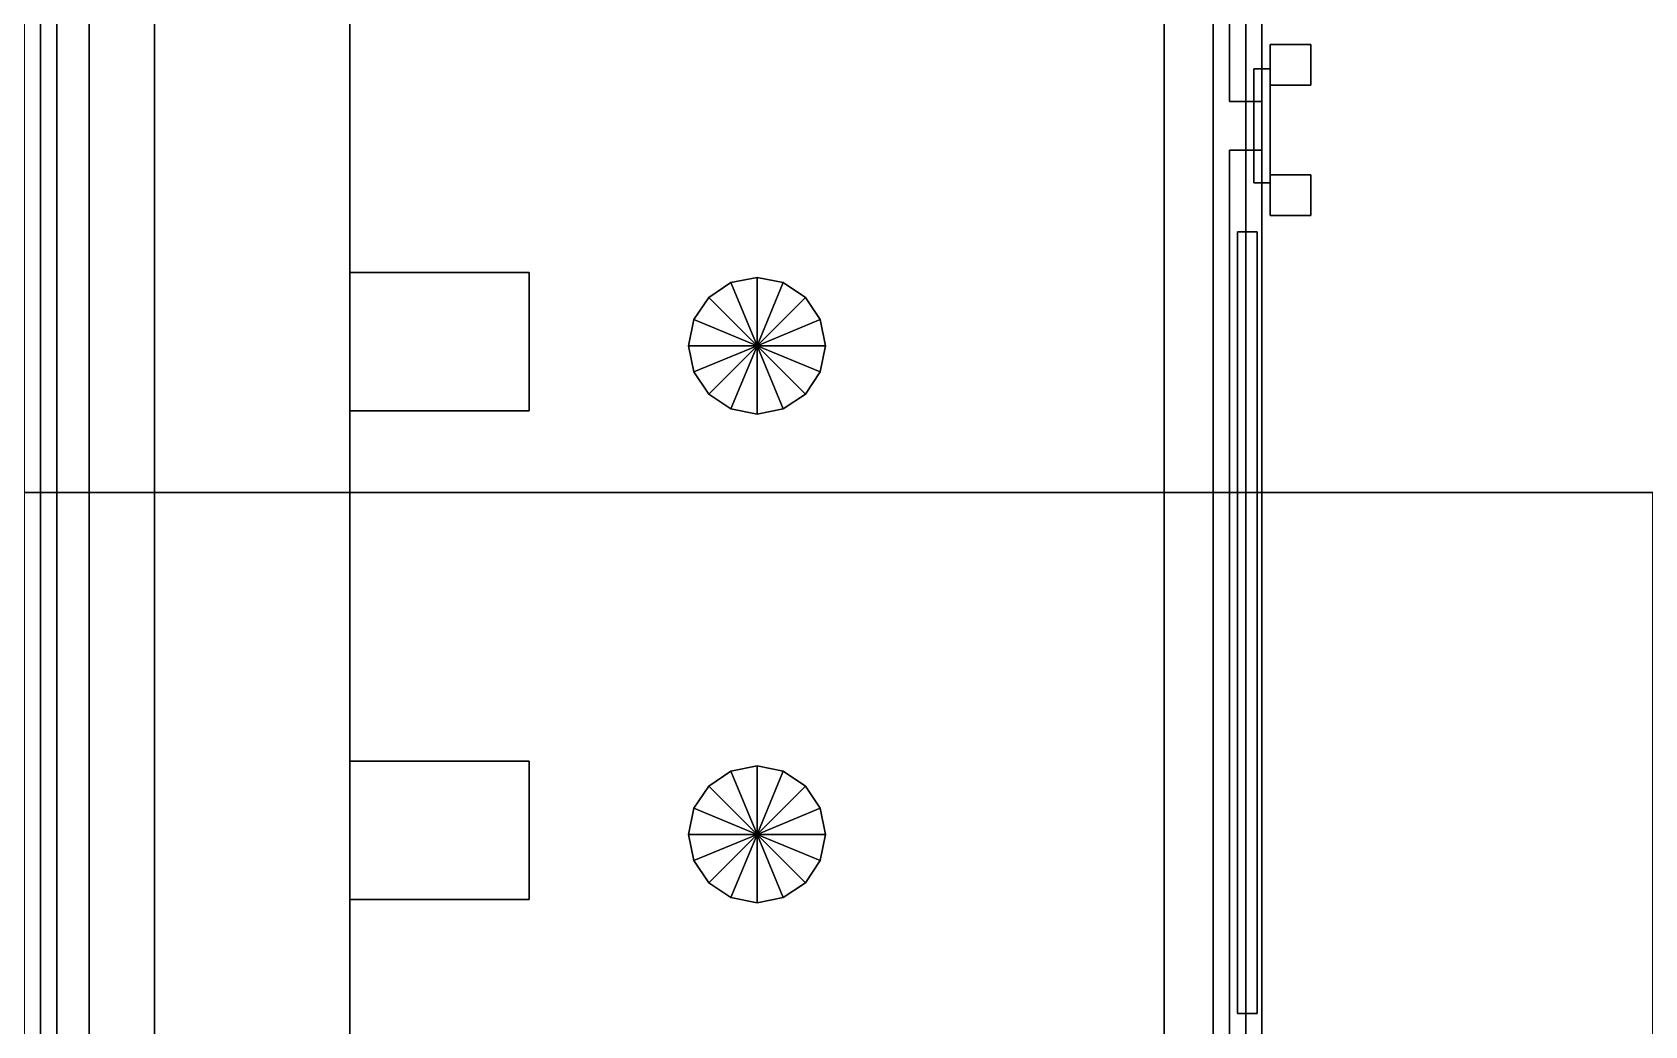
# Model space of a CAD drawing. Header units: millimetres. Extents: x -8000 to 18500, y -500 to 32500.
# Drawn here: x 205 to 1195, y 7172 to 7782 of the extents above; entities that cross this region are included whole.
import ezdxf

# ---------------------------------------------------------------- set-up
doc = ezdxf.new("R2010")
doc.units = ezdxf.units.MM
for name, color, linetype in [('3D-BARISTA-BAR', 7, 'Continuous'), ('3D-COLUMNS', 7, 'Continuous'), ('3D-FINISH', 7, 'Continuous'), ('3D-ROOF', 7, 'Continuous'), ('3D-SLABS', 7, 'Continuous')]:
    doc.layers.add(name, color=color, linetype=linetype)

msp = doc.modelspace()

# ---------------------------------------------------------------- linework, layer by layer
at = {"layer": '3D-BARISTA-BAR', "color": 7}
for points in [[(200, 7100, 600), (200, 8350, 600), (950, 8350, 600), (950, 7100, 600)], [(200, 7100, 2580), (950, 7100, 2580), (950, 8350, 2580), (200, 8350, 2580)], [(950, 7100, 600), (950, 8350, 600), (950, 8350, 2580), (950, 7100, 2580)], [(210, 7120, 2420), (210, 8330, 2420), (960, 8330, 2420), (960, 7120, 2420)], [(210, 7120, 2420), (210, 7120, 2560), (210, 8330, 2560), (210, 8330, 2420)], [(210, 7120, 2560), (960, 7120, 2560), (960, 8330, 2560), (210, 8330, 2560)], [(220, 7120, 600), (220, 8330, 600), (930, 8330, 600), (930, 7120, 600)], [(220, 7120, 600), (220, 7120, 690), (220, 8330, 690), (220, 8330, 600)], [(220, 7120, 690), (930, 7120, 690), (930, 8330, 690), (220, 8330, 690)], [(930, 7120, 600), (930, 8330, 600), (930, 8330, 690), (930, 7120, 690)], [(960, 7120, 2420), (960, 8330, 2420), (960, 8330, 2560), (960, 7120, 2560)], [(940, 7740, 700), (940, 8320, 700), (960, 8320, 700), (960, 7740, 700)], [(940, 7740, 700), (940, 7740, 2400), (940, 8320, 2400), (940, 8320, 700)], [(940, 7740, 2400), (960, 7740, 2400), (960, 8320, 2400), (940, 8320, 2400)], [(960, 7740, 700), (960, 8320, 700), (960, 8320, 2400), (960, 7740, 2400)], [(280, 7150, 1000), (280, 8300, 1000), (900, 8300, 1000), (900, 7150, 1000)], [(280, 7150, 1000), (280, 7150, 1020), (280, 8300, 1020), (280, 8300, 1000)], [(280, 7150, 1020), (900, 7150, 1020), (900, 8300, 1020), (280, 8300, 1020)], [(280, 7150, 1350), (280, 8300, 1350), (900, 8300, 1350), (900, 7150, 1350)], [(280, 7150, 1350), (280, 7150, 1370), (280, 8300, 1370), (280, 8300, 1350)], [(280, 7150, 1370), (900, 7150, 1370), (900, 8300, 1370), (280, 8300, 1370)], [(280, 7150, 1700), (280, 8300, 1700), (900, 8300, 1700), (900, 7150, 1700)], [(280, 7150, 1700), (280, 7150, 1720), (280, 8300, 1720), (280, 8300, 1700)], [(280, 7150, 1720), (900, 7150, 1720), (900, 8300, 1720), (280, 8300, 1720)], [(280, 7150, 2050), (280, 8300, 2050), (900, 8300, 2050), (900, 7150, 2050)], [(280, 7150, 2050), (280, 7150, 2070), (280, 8300, 2070), (280, 8300, 2050)], [(280, 7150, 2070), (900, 7150, 2070), (900, 8300, 2070), (280, 8300, 2070)], [(900, 7150, 1000), (900, 8300, 1000), (900, 8300, 1020), (900, 7150, 1020)], [(900, 7150, 1350), (900, 8300, 1350), (900, 8300, 1370), (900, 7150, 1370)], [(900, 7150, 1700), (900, 8300, 1700), (900, 8300, 1720), (900, 7150, 1720)], [(900, 7150, 2050), (900, 8300, 2050), (900, 8300, 2070), (900, 7150, 2070)], [(965, 7750, 1250), (965, 7775, 1250), (990, 7775, 1250), (990, 7750, 1250)], [(965, 7775, 1250), (965, 7775, 2000), (990, 7775, 2000), (990, 7775, 1250)], [(965, 7750, 1250), (965, 7750, 2000), (965, 7775, 2000), (965, 7775, 1250)], [(965, 7750, 2000), (990, 7750, 2000), (990, 7775, 2000), (965, 7775, 2000)], [(990, 7750, 1250), (990, 7775, 1250), (990, 7775, 2000), (990, 7750, 2000)], [(955, 7690, 2470), (955, 7760, 2470), (965, 7760, 2470), (965, 7690, 2470)], [(955, 7760, 2470), (955, 7760, 2500), (965, 7760, 2500), (965, 7760, 2470)], [(955, 7690, 2470), (955, 7690, 2500), (955, 7760, 2500), (955, 7760, 2470)], [(955, 7690, 2500), (965, 7690, 2500), (965, 7760, 2500), (955, 7760, 2500)], [(965, 7690, 2470), (965, 7760, 2470), (965, 7760, 2500), (965, 7690, 2500)], [(965, 7750, 1250), (990, 7750, 1250), (990, 7750, 2000), (965, 7750, 2000)], [(940, 7740, 700), (960, 7740, 700), (960, 7740, 2400), (940, 7740, 2400)], [(940, 7130, 700), (940, 7710, 700), (960, 7710, 700), (960, 7130, 700)], [(940, 7710, 700), (940, 7710, 2400), (960, 7710, 2400), (960, 7710, 700)], [(940, 7130, 700), (940, 7130, 2400), (940, 7710, 2400), (940, 7710, 700)], [(940, 7130, 2400), (960, 7130, 2400), (960, 7710, 2400), (940, 7710, 2400)], [(960, 7130, 700), (960, 7710, 700), (960, 7710, 2400), (960, 7130, 2400)], [(965, 7670, 1250), (965, 7695, 1250), (990, 7695, 1250), (990, 7670, 1250)], [(965, 7695, 1250), (965, 7695, 2000), (990, 7695, 2000), (990, 7695, 1250)], [(965, 7670, 1250), (965, 7670, 2000), (965, 7695, 2000), (965, 7695, 1250)], [(965, 7670, 2000), (990, 7670, 2000), (990, 7695, 2000), (965, 7695, 2000)], [(990, 7670, 1250), (990, 7695, 1250), (990, 7695, 2000), (990, 7670, 2000)], [(955, 7690, 2470), (965, 7690, 2470), (965, 7690, 2500), (955, 7690, 2500)], [(965, 7670, 1250), (990, 7670, 1250), (990, 7670, 2000), (965, 7670, 2000)], [(945, 7180, 760), (945, 7660, 760), (957, 7660, 760), (957, 7180, 760)], [(945, 7660, 760), (945, 7660, 2340), (957, 7660, 2340), (957, 7660, 760)], [(945, 7180, 760), (945, 7180, 2340), (945, 7660, 2340), (945, 7660, 760)], [(945, 7180, 2340), (957, 7180, 2340), (957, 7660, 2340), (945, 7660, 2340)], [(957, 7180, 760), (957, 7660, 760), (957, 7660, 2340), (957, 7180, 2340)], [(400, 7550, 1020), (400, 7635, 1020), (510, 7635, 1020), (510, 7550, 1020)], [(400, 7635, 1020), (400, 7635, 1240), (510, 7635, 1240), (510, 7635, 1020)], [(400, 7550, 1020), (400, 7550, 1240), (400, 7635, 1240), (400, 7635, 1020)], [(400, 7550, 1240), (510, 7550, 1240), (510, 7635, 1240), (400, 7635, 1240)], [(400, 7550, 1370), (400, 7635, 1370), (510, 7635, 1370), (510, 7550, 1370)], [(400, 7635, 1370), (400, 7635, 1590), (510, 7635, 1590), (510, 7635, 1370)], [(400, 7550, 1370), (400, 7550, 1590), (400, 7635, 1590), (400, 7635, 1370)], [(400, 7550, 1590), (510, 7550, 1590), (510, 7635, 1590), (400, 7635, 1590)], [(400, 7550, 1720), (400, 7635, 1720), (510, 7635, 1720), (510, 7550, 1720)], [(400, 7635, 1720), (400, 7635, 1940), (510, 7635, 1940), (510, 7635, 1720)], [(400, 7550, 1720), (400, 7550, 1940), (400, 7635, 1940), (400, 7635, 1720)], [(400, 7550, 1940), (510, 7550, 1940), (510, 7635, 1940), (400, 7635, 1940)], [(400, 7550, 2070), (400, 7635, 2070), (510, 7635, 2070), (510, 7550, 2070)], [(400, 7635, 2070), (400, 7635, 2290), (510, 7635, 2290), (510, 7635, 2070)], [(400, 7550, 2070), (400, 7550, 2290), (400, 7635, 2290), (400, 7635, 2070)], [(400, 7550, 2290), (510, 7550, 2290), (510, 7635, 2290), (400, 7635, 2290)], [(510, 7550, 1020), (510, 7635, 1020), (510, 7635, 1240), (510, 7550, 1240)], [(510, 7550, 1370), (510, 7635, 1370), (510, 7635, 1590), (510, 7550, 1590)], [(510, 7550, 1720), (510, 7635, 1720), (510, 7635, 1940), (510, 7550, 1940)], [(510, 7550, 2070), (510, 7635, 2070), (510, 7635, 2290), (510, 7550, 2290)], [(633.93, 7628.8, 1020), (620.3, 7619.7, 1020), (620.3, 7619.7, 1230), (633.93, 7628.8, 1230)], [(650, 7590, 1230), (633.93, 7628.8, 1230), (620.3, 7619.7, 1230), (650, 7590, 1230)], [(650, 7590, 1020), (620.3, 7619.7, 1020), (633.93, 7628.8, 1020), (650, 7590, 1020)], [(633.93, 7628.8, 1370), (620.3, 7619.7, 1370), (620.3, 7619.7, 1580), (633.93, 7628.8, 1580)], [(650, 7590, 1580), (633.93, 7628.8, 1580), (620.3, 7619.7, 1580), (650, 7590, 1580)], [(650, 7590, 1370), (620.3, 7619.7, 1370), (633.93, 7628.8, 1370), (650, 7590, 1370)], [(633.93, 7628.8, 1720), (620.3, 7619.7, 1720), (620.3, 7619.7, 1930), (633.93, 7628.8, 1930)], [(650, 7590, 1930), (633.93, 7628.8, 1930), (620.3, 7619.7, 1930), (650, 7590, 1930)], [(650, 7590, 1720), (620.3, 7619.7, 1720), (633.93, 7628.8, 1720), (650, 7590, 1720)], [(633.93, 7628.8, 2070), (620.3, 7619.7, 2070), (620.3, 7619.7, 2280), (633.93, 7628.8, 2280)], [(650, 7590, 2280), (633.93, 7628.8, 2280), (620.3, 7619.7, 2280), (650, 7590, 2280)], [(650, 7590, 2070), (620.3, 7619.7, 2070), (633.93, 7628.8, 2070), (650, 7590, 2070)], [(650, 7632, 1020), (633.93, 7628.8, 1020), (633.93, 7628.8, 1230), (650, 7632, 1230)], [(650, 7590, 1230), (650, 7632, 1230), (633.93, 7628.8, 1230), (650, 7590, 1230)], [(650, 7590, 1020), (633.93, 7628.8, 1020), (650, 7632, 1020), (650, 7590, 1020)], [(650, 7632, 1370), (633.93, 7628.8, 1370), (633.93, 7628.8, 1580), (650, 7632, 1580)], [(650, 7590, 1580), (650, 7632, 1580), (633.93, 7628.8, 1580), (650, 7590, 1580)], [(650, 7590, 1370), (633.93, 7628.8, 1370), (650, 7632, 1370), (650, 7590, 1370)], [(650, 7632, 1720), (633.93, 7628.8, 1720), (633.93, 7628.8, 1930), (650, 7632, 1930)], [(650, 7590, 1930), (650, 7632, 1930), (633.93, 7628.8, 1930), (650, 7590, 1930)], [(650, 7590, 1720), (633.93, 7628.8, 1720), (650, 7632, 1720), (650, 7590, 1720)], [(650, 7632, 2070), (633.93, 7628.8, 2070), (633.93, 7628.8, 2280), (650, 7632, 2280)], [(650, 7590, 2280), (650, 7632, 2280), (633.93, 7628.8, 2280), (650, 7590, 2280)], [(650, 7590, 2070), (633.93, 7628.8, 2070), (650, 7632, 2070), (650, 7590, 2070)], [(666.07, 7628.8, 1020), (650, 7632, 1020), (650, 7632, 1230), (666.07, 7628.8, 1230)], [(650, 7590, 1230), (666.07, 7628.8, 1230), (650, 7632, 1230), (650, 7590, 1230)], [(650, 7590, 1020), (650, 7632, 1020), (666.07, 7628.8, 1020), (650, 7590, 1020)], [(666.07, 7628.8, 1370), (650, 7632, 1370), (650, 7632, 1580), (666.07, 7628.8, 1580)], [(650, 7590, 1580), (666.07, 7628.8, 1580), (650, 7632, 1580), (650, 7590, 1580)], [(650, 7590, 1370), (650, 7632, 1370), (666.07, 7628.8, 1370), (650, 7590, 1370)], [(666.07, 7628.8, 1720), (650, 7632, 1720), (650, 7632, 1930), (666.07, 7628.8, 1930)], [(650, 7590, 1930), (666.07, 7628.8, 1930), (650, 7632, 1930), (650, 7590, 1930)], [(650, 7590, 1720), (650, 7632, 1720), (666.07, 7628.8, 1720), (650, 7590, 1720)], [(666.07, 7628.8, 2070), (650, 7632, 2070), (650, 7632, 2280), (666.07, 7628.8, 2280)], [(650, 7590, 2280), (666.07, 7628.8, 2280), (650, 7632, 2280), (650, 7590, 2280)], [(650, 7590, 2070), (650, 7632, 2070), (666.07, 7628.8, 2070), (650, 7590, 2070)], [(650, 7590, 1230), (679.7, 7619.7, 1230), (666.07, 7628.8, 1230), (650, 7590, 1230)], [(650, 7590, 1020), (666.07, 7628.8, 1020), (679.7, 7619.7, 1020), (650, 7590, 1020)], [(650, 7590, 1580), (679.7, 7619.7, 1580), (666.07, 7628.8, 1580), (650, 7590, 1580)], [(650, 7590, 1370), (666.07, 7628.8, 1370), (679.7, 7619.7, 1370), (650, 7590, 1370)], [(650, 7590, 1930), (679.7, 7619.7, 1930), (666.07, 7628.8, 1930), (650, 7590, 1930)], [(650, 7590, 1720), (666.07, 7628.8, 1720), (679.7, 7619.7, 1720), (650, 7590, 1720)], [(650, 7590, 2280), (679.7, 7619.7, 2280), (666.07, 7628.8, 2280), (650, 7590, 2280)], [(650, 7590, 2070), (666.07, 7628.8, 2070), (679.7, 7619.7, 2070), (650, 7590, 2070)], [(679.7, 7619.7, 1020), (666.07, 7628.8, 1020), (666.07, 7628.8, 1230), (679.7, 7619.7, 1230)], [(679.7, 7619.7, 1370), (666.07, 7628.8, 1370), (666.07, 7628.8, 1580), (679.7, 7619.7, 1580)], [(679.7, 7619.7, 1720), (666.07, 7628.8, 1720), (666.07, 7628.8, 1930), (679.7, 7619.7, 1930)], [(679.7, 7619.7, 2070), (666.07, 7628.8, 2070), (666.07, 7628.8, 2280), (679.7, 7619.7, 2280)], [(620.3, 7619.7, 1020), (611.2, 7606.07, 1020), (611.2, 7606.07, 1230), (620.3, 7619.7, 1230)], [(650, 7590, 1230), (620.3, 7619.7, 1230), (611.2, 7606.07, 1230), (650, 7590, 1230)], [(650, 7590, 1020), (611.2, 7606.07, 1020), (620.3, 7619.7, 1020), (650, 7590, 1020)], [(620.3, 7619.7, 1370), (611.2, 7606.07, 1370), (611.2, 7606.07, 1580), (620.3, 7619.7, 1580)], [(650, 7590, 1580), (620.3, 7619.7, 1580), (611.2, 7606.07, 1580), (650, 7590, 1580)], [(650, 7590, 1370), (611.2, 7606.07, 1370), (620.3, 7619.7, 1370), (650, 7590, 1370)], [(620.3, 7619.7, 1720), (611.2, 7606.07, 1720), (611.2, 7606.07, 1930), (620.3, 7619.7, 1930)], [(650, 7590, 1930), (620.3, 7619.7, 1930), (611.2, 7606.07, 1930), (650, 7590, 1930)], [(650, 7590, 1720), (611.2, 7606.07, 1720), (620.3, 7619.7, 1720), (650, 7590, 1720)], [(620.3, 7619.7, 2070), (611.2, 7606.07, 2070), (611.2, 7606.07, 2280), (620.3, 7619.7, 2280)], [(650, 7590, 2280), (620.3, 7619.7, 2280), (611.2, 7606.07, 2280), (650, 7590, 2280)], [(650, 7590, 2070), (611.2, 7606.07, 2070), (620.3, 7619.7, 2070), (650, 7590, 2070)], [(650, 7590, 1230), (688.8, 7606.07, 1230), (679.7, 7619.7, 1230), (650, 7590, 1230)], [(650, 7590, 1020), (679.7, 7619.7, 1020), (688.8, 7606.07, 1020), (650, 7590, 1020)], [(650, 7590, 1580), (688.8, 7606.07, 1580), (679.7, 7619.7, 1580), (650, 7590, 1580)], [(650, 7590, 1370), (679.7, 7619.7, 1370), (688.8, 7606.07, 1370), (650, 7590, 1370)], [(650, 7590, 1930), (688.8, 7606.07, 1930), (679.7, 7619.7, 1930), (650, 7590, 1930)], [(650, 7590, 1720), (679.7, 7619.7, 1720), (688.8, 7606.07, 1720), (650, 7590, 1720)], [(650, 7590, 2280), (688.8, 7606.07, 2280), (679.7, 7619.7, 2280), (650, 7590, 2280)], [(650, 7590, 2070), (679.7, 7619.7, 2070), (688.8, 7606.07, 2070), (650, 7590, 2070)], [(688.8, 7606.07, 1020), (679.7, 7619.7, 1020), (679.7, 7619.7, 1230), (688.8, 7606.07, 1230)], [(688.8, 7606.07, 1370), (679.7, 7619.7, 1370), (679.7, 7619.7, 1580), (688.8, 7606.07, 1580)], [(688.8, 7606.07, 1720), (679.7, 7619.7, 1720), (679.7, 7619.7, 1930), (688.8, 7606.07, 1930)], [(688.8, 7606.07, 2070), (679.7, 7619.7, 2070), (679.7, 7619.7, 2280), (688.8, 7606.07, 2280)], [(611.2, 7606.07, 1020), (608, 7590, 1020), (608, 7590, 1230), (611.2, 7606.07, 1230)], [(650, 7590, 1230), (611.2, 7606.07, 1230), (608, 7590, 1230), (650, 7590, 1230)], [(650, 7590, 1020), (608, 7590, 1020), (611.2, 7606.07, 1020), (650, 7590, 1020)], [(611.2, 7606.07, 1370), (608, 7590, 1370), (608, 7590, 1580), (611.2, 7606.07, 1580)], [(650, 7590, 1580), (611.2, 7606.07, 1580), (608, 7590, 1580), (650, 7590, 1580)], [(650, 7590, 1370), (608, 7590, 1370), (611.2, 7606.07, 1370), (650, 7590, 1370)], [(611.2, 7606.07, 1720), (608, 7590, 1720), (608, 7590, 1930), (611.2, 7606.07, 1930)], [(650, 7590, 1930), (611.2, 7606.07, 1930), (608, 7590, 1930), (650, 7590, 1930)], [(650, 7590, 1720), (608, 7590, 1720), (611.2, 7606.07, 1720), (650, 7590, 1720)], [(611.2, 7606.07, 2070), (608, 7590, 2070), (608, 7590, 2280), (611.2, 7606.07, 2280)], [(650, 7590, 2280), (611.2, 7606.07, 2280), (608, 7590, 2280), (650, 7590, 2280)], [(650, 7590, 2070), (608, 7590, 2070), (611.2, 7606.07, 2070), (650, 7590, 2070)], [(650, 7590, 1230), (692, 7590, 1230), (688.8, 7606.07, 1230), (650, 7590, 1230)], [(650, 7590, 1020), (688.8, 7606.07, 1020), (692, 7590, 1020), (650, 7590, 1020)], [(650, 7590, 1580), (692, 7590, 1580), (688.8, 7606.07, 1580), (650, 7590, 1580)], [(650, 7590, 1370), (688.8, 7606.07, 1370), (692, 7590, 1370), (650, 7590, 1370)], [(650, 7590, 1930), (692, 7590, 1930), (688.8, 7606.07, 1930), (650, 7590, 1930)], [(650, 7590, 1720), (688.8, 7606.07, 1720), (692, 7590, 1720), (650, 7590, 1720)], [(650, 7590, 2280), (692, 7590, 2280), (688.8, 7606.07, 2280), (650, 7590, 2280)], [(650, 7590, 2070), (688.8, 7606.07, 2070), (692, 7590, 2070), (650, 7590, 2070)], [(692, 7590, 1020), (688.8, 7606.07, 1020), (688.8, 7606.07, 1230), (692, 7590, 1230)], [(692, 7590, 1370), (688.8, 7606.07, 1370), (688.8, 7606.07, 1580), (692, 7590, 1580)], [(692, 7590, 1720), (688.8, 7606.07, 1720), (688.8, 7606.07, 1930), (692, 7590, 1930)], [(692, 7590, 2070), (688.8, 7606.07, 2070), (688.8, 7606.07, 2280), (692, 7590, 2280)], [(608, 7590, 1020), (611.2, 7573.93, 1020), (611.2, 7573.93, 1230), (608, 7590, 1230)], [(650, 7590, 1230), (608, 7590, 1230), (611.2, 7573.93, 1230), (650, 7590, 1230)], [(650, 7590, 1020), (611.2, 7573.93, 1020), (608, 7590, 1020), (650, 7590, 1020)], [(608, 7590, 1370), (611.2, 7573.93, 1370), (611.2, 7573.93, 1580), (608, 7590, 1580)], [(650, 7590, 1580), (608, 7590, 1580), (611.2, 7573.93, 1580), (650, 7590, 1580)], [(650, 7590, 1370), (611.2, 7573.93, 1370), (608, 7590, 1370), (650, 7590, 1370)], [(608, 7590, 1720), (611.2, 7573.93, 1720), (611.2, 7573.93, 1930), (608, 7590, 1930)], [(650, 7590, 1930), (608, 7590, 1930), (611.2, 7573.93, 1930), (650, 7590, 1930)], [(650, 7590, 1720), (611.2, 7573.93, 1720), (608, 7590, 1720), (650, 7590, 1720)], [(608, 7590, 2070), (611.2, 7573.93, 2070), (611.2, 7573.93, 2280), (608, 7590, 2280)], [(650, 7590, 2280), (608, 7590, 2280), (611.2, 7573.93, 2280), (650, 7590, 2280)], [(650, 7590, 2070), (611.2, 7573.93, 2070), (608, 7590, 2070), (650, 7590, 2070)], [(650, 7590, 1230), (611.2, 7573.93, 1230), (620.3, 7560.3, 1230), (650, 7590, 1230)], [(650, 7590, 1020), (620.3, 7560.3, 1020), (611.2, 7573.93, 1020), (650, 7590, 1020)], [(650, 7590, 1580), (611.2, 7573.93, 1580), (620.3, 7560.3, 1580), (650, 7590, 1580)], [(650, 7590, 1370), (620.3, 7560.3, 1370), (611.2, 7573.93, 1370), (650, 7590, 1370)], [(650, 7590, 1930), (611.2, 7573.93, 1930), (620.3, 7560.3, 1930), (650, 7590, 1930)], [(650, 7590, 1720), (620.3, 7560.3, 1720), (611.2, 7573.93, 1720), (650, 7590, 1720)], [(650, 7590, 2280), (611.2, 7573.93, 2280), (620.3, 7560.3, 2280), (650, 7590, 2280)], [(650, 7590, 2070), (620.3, 7560.3, 2070), (611.2, 7573.93, 2070), (650, 7590, 2070)], [(650, 7590, 1230), (620.3, 7560.3, 1230), (633.93, 7551.2, 1230), (650, 7590, 1230)], [(650, 7590, 1020), (633.93, 7551.2, 1020), (620.3, 7560.3, 1020), (650, 7590, 1020)], [(650, 7590, 1580), (620.3, 7560.3, 1580), (633.93, 7551.2, 1580), (650, 7590, 1580)], [(650, 7590, 1370), (633.93, 7551.2, 1370), (620.3, 7560.3, 1370), (650, 7590, 1370)], [(650, 7590, 1930), (620.3, 7560.3, 1930), (633.93, 7551.2, 1930), (650, 7590, 1930)], [(650, 7590, 1720), (633.93, 7551.2, 1720), (620.3, 7560.3, 1720), (650, 7590, 1720)], [(650, 7590, 2280), (620.3, 7560.3, 2280), (633.93, 7551.2, 2280), (650, 7590, 2280)], [(650, 7590, 2070), (633.93, 7551.2, 2070), (620.3, 7560.3, 2070), (650, 7590, 2070)], [(650, 7590, 1230), (633.93, 7551.2, 1230), (650, 7548, 1230), (650, 7590, 1230)], [(650, 7590, 1020), (650, 7548, 1020), (633.93, 7551.2, 1020), (650, 7590, 1020)], [(650, 7590, 1580), (633.93, 7551.2, 1580), (650, 7548, 1580), (650, 7590, 1580)], [(650, 7590, 1370), (650, 7548, 1370), (633.93, 7551.2, 1370), (650, 7590, 1370)], [(650, 7590, 1930), (633.93, 7551.2, 1930), (650, 7548, 1930), (650, 7590, 1930)], [(650, 7590, 1720), (650, 7548, 1720), (633.93, 7551.2, 1720), (650, 7590, 1720)], [(650, 7590, 2280), (633.93, 7551.2, 2280), (650, 7548, 2280), (650, 7590, 2280)], [(650, 7590, 2070), (650, 7548, 2070), (633.93, 7551.2, 2070), (650, 7590, 2070)], [(650, 7590, 1230), (650, 7548, 1230), (666.07, 7551.2, 1230), (650, 7590, 1230)], [(650, 7590, 1020), (666.07, 7551.2, 1020), (650, 7548, 1020), (650, 7590, 1020)], [(650, 7590, 1230), (666.07, 7551.2, 1230), (679.7, 7560.3, 1230), (650, 7590, 1230)], [(650, 7590, 1020), (679.7, 7560.3, 1020), (666.07, 7551.2, 1020), (650, 7590, 1020)], [(650, 7590, 1230), (679.7, 7560.3, 1230), (688.8, 7573.93, 1230), (650, 7590, 1230)], [(650, 7590, 1020), (688.8, 7573.93, 1020), (679.7, 7560.3, 1020), (650, 7590, 1020)], [(650, 7590, 1230), (688.8, 7573.93, 1230), (692, 7590, 1230), (650, 7590, 1230)], [(650, 7590, 1020), (692, 7590, 1020), (688.8, 7573.93, 1020), (650, 7590, 1020)], [(650, 7590, 1580), (650, 7548, 1580), (666.07, 7551.2, 1580), (650, 7590, 1580)], [(650, 7590, 1370), (666.07, 7551.2, 1370), (650, 7548, 1370), (650, 7590, 1370)], [(650, 7590, 1580), (666.07, 7551.2, 1580), (679.7, 7560.3, 1580), (650, 7590, 1580)], [(650, 7590, 1370), (679.7, 7560.3, 1370), (666.07, 7551.2, 1370), (650, 7590, 1370)], [(650, 7590, 1580), (679.7, 7560.3, 1580), (688.8, 7573.93, 1580), (650, 7590, 1580)], [(650, 7590, 1370), (688.8, 7573.93, 1370), (679.7, 7560.3, 1370), (650, 7590, 1370)], [(650, 7590, 1580), (688.8, 7573.93, 1580), (692, 7590, 1580), (650, 7590, 1580)], [(650, 7590, 1370), (692, 7590, 1370), (688.8, 7573.93, 1370), (650, 7590, 1370)], [(650, 7590, 1930), (650, 7548, 1930), (666.07, 7551.2, 1930), (650, 7590, 1930)], [(650, 7590, 1720), (666.07, 7551.2, 1720), (650, 7548, 1720), (650, 7590, 1720)], [(650, 7590, 1930), (666.07, 7551.2, 1930), (679.7, 7560.3, 1930), (650, 7590, 1930)], [(650, 7590, 1720), (679.7, 7560.3, 1720), (666.07, 7551.2, 1720), (650, 7590, 1720)], [(650, 7590, 1930), (679.7, 7560.3, 1930), (688.8, 7573.93, 1930), (650, 7590, 1930)], [(650, 7590, 1720), (688.8, 7573.93, 1720), (679.7, 7560.3, 1720), (650, 7590, 1720)], [(650, 7590, 1930), (688.8, 7573.93, 1930), (692, 7590, 1930), (650, 7590, 1930)], [(650, 7590, 1720), (692, 7590, 1720), (688.8, 7573.93, 1720), (650, 7590, 1720)], [(650, 7590, 2280), (650, 7548, 2280), (666.07, 7551.2, 2280), (650, 7590, 2280)], [(650, 7590, 2070), (666.07, 7551.2, 2070), (650, 7548, 2070), (650, 7590, 2070)], [(650, 7590, 2280), (666.07, 7551.2, 2280), (679.7, 7560.3, 2280), (650, 7590, 2280)], [(650, 7590, 2070), (679.7, 7560.3, 2070), (666.07, 7551.2, 2070), (650, 7590, 2070)], [(650, 7590, 2280), (679.7, 7560.3, 2280), (688.8, 7573.93, 2280), (650, 7590, 2280)], [(650, 7590, 2070), (688.8, 7573.93, 2070), (679.7, 7560.3, 2070), (650, 7590, 2070)], [(650, 7590, 2280), (688.8, 7573.93, 2280), (692, 7590, 2280), (650, 7590, 2280)], [(650, 7590, 2070), (692, 7590, 2070), (688.8, 7573.93, 2070), (650, 7590, 2070)], [(688.8, 7573.93, 1020), (692, 7590, 1020), (692, 7590, 1230), (688.8, 7573.93, 1230)], [(688.8, 7573.93, 1370), (692, 7590, 1370), (692, 7590, 1580), (688.8, 7573.93, 1580)], [(688.8, 7573.93, 1720), (692, 7590, 1720), (692, 7590, 1930), (688.8, 7573.93, 1930)], [(688.8, 7573.93, 2070), (692, 7590, 2070), (692, 7590, 2280), (688.8, 7573.93, 2280)], [(611.2, 7573.93, 1020), (620.3, 7560.3, 1020), (620.3, 7560.3, 1230), (611.2, 7573.93, 1230)], [(611.2, 7573.93, 1370), (620.3, 7560.3, 1370), (620.3, 7560.3, 1580), (611.2, 7573.93, 1580)], [(611.2, 7573.93, 1720), (620.3, 7560.3, 1720), (620.3, 7560.3, 1930), (611.2, 7573.93, 1930)], [(611.2, 7573.93, 2070), (620.3, 7560.3, 2070), (620.3, 7560.3, 2280), (611.2, 7573.93, 2280)], [(679.7, 7560.3, 1020), (688.8, 7573.93, 1020), (688.8, 7573.93, 1230), (679.7, 7560.3, 1230)], [(679.7, 7560.3, 1370), (688.8, 7573.93, 1370), (688.8, 7573.93, 1580), (679.7, 7560.3, 1580)], [(679.7, 7560.3, 1720), (688.8, 7573.93, 1720), (688.8, 7573.93, 1930), (679.7, 7560.3, 1930)], [(679.7, 7560.3, 2070), (688.8, 7573.93, 2070), (688.8, 7573.93, 2280), (679.7, 7560.3, 2280)], [(620.3, 7560.3, 1020), (633.93, 7551.2, 1020), (633.93, 7551.2, 1230), (620.3, 7560.3, 1230)], [(620.3, 7560.3, 1370), (633.93, 7551.2, 1370), (633.93, 7551.2, 1580), (620.3, 7560.3, 1580)], [(620.3, 7560.3, 1720), (633.93, 7551.2, 1720), (633.93, 7551.2, 1930), (620.3, 7560.3, 1930)], [(620.3, 7560.3, 2070), (633.93, 7551.2, 2070), (633.93, 7551.2, 2280), (620.3, 7560.3, 2280)], [(666.07, 7551.2, 1020), (679.7, 7560.3, 1020), (679.7, 7560.3, 1230), (666.07, 7551.2, 1230)], [(666.07, 7551.2, 1370), (679.7, 7560.3, 1370), (679.7, 7560.3, 1580), (666.07, 7551.2, 1580)], [(666.07, 7551.2, 1720), (679.7, 7560.3, 1720), (679.7, 7560.3, 1930), (666.07, 7551.2, 1930)], [(666.07, 7551.2, 2070), (679.7, 7560.3, 2070), (679.7, 7560.3, 2280), (666.07, 7551.2, 2280)], [(400, 7550, 1020), (510, 7550, 1020), (510, 7550, 1240), (400, 7550, 1240)], [(400, 7550, 1370), (510, 7550, 1370), (510, 7550, 1590), (400, 7550, 1590)], [(400, 7550, 1720), (510, 7550, 1720), (510, 7550, 1940), (400, 7550, 1940)], [(400, 7550, 2070), (510, 7550, 2070), (510, 7550, 2290), (400, 7550, 2290)], [(633.93, 7551.2, 1020), (650, 7548, 1020), (650, 7548, 1230), (633.93, 7551.2, 1230)], [(633.93, 7551.2, 1370), (650, 7548, 1370), (650, 7548, 1580), (633.93, 7551.2, 1580)], [(633.93, 7551.2, 1720), (650, 7548, 1720), (650, 7548, 1930), (633.93, 7551.2, 1930)], [(633.93, 7551.2, 2070), (650, 7548, 2070), (650, 7548, 2280), (633.93, 7551.2, 2280)], [(650, 7548, 1020), (666.07, 7551.2, 1020), (666.07, 7551.2, 1230), (650, 7548, 1230)], [(650, 7548, 1370), (666.07, 7551.2, 1370), (666.07, 7551.2, 1580), (650, 7548, 1580)], [(650, 7548, 1720), (666.07, 7551.2, 1720), (666.07, 7551.2, 1930), (650, 7548, 1930)], [(650, 7548, 2070), (666.07, 7551.2, 2070), (666.07, 7551.2, 2280), (650, 7548, 2280)], [(400, 7250, 1020), (400, 7335, 1020), (510, 7335, 1020), (510, 7250, 1020)], [(400, 7335, 1020), (400, 7335, 1240), (510, 7335, 1240), (510, 7335, 1020)], [(400, 7250, 1020), (400, 7250, 1240), (400, 7335, 1240), (400, 7335, 1020)], [(400, 7250, 1240), (510, 7250, 1240), (510, 7335, 1240), (400, 7335, 1240)], [(400, 7250, 1370), (400, 7335, 1370), (510, 7335, 1370), (510, 7250, 1370)], [(400, 7335, 1370), (400, 7335, 1590), (510, 7335, 1590), (510, 7335, 1370)], [(400, 7250, 1370), (400, 7250, 1590), (400, 7335, 1590), (400, 7335, 1370)], [(400, 7250, 1590), (510, 7250, 1590), (510, 7335, 1590), (400, 7335, 1590)], [(400, 7250, 1720), (400, 7335, 1720), (510, 7335, 1720), (510, 7250, 1720)], [(400, 7335, 1720), (400, 7335, 1940), (510, 7335, 1940), (510, 7335, 1720)], [(400, 7250, 1720), (400, 7250, 1940), (400, 7335, 1940), (400, 7335, 1720)], [(400, 7250, 1940), (510, 7250, 1940), (510, 7335, 1940), (400, 7335, 1940)], [(400, 7250, 2070), (400, 7335, 2070), (510, 7335, 2070), (510, 7250, 2070)], [(400, 7335, 2070), (400, 7335, 2290), (510, 7335, 2290), (510, 7335, 2070)], [(400, 7250, 2070), (400, 7250, 2290), (400, 7335, 2290), (400, 7335, 2070)], [(400, 7250, 2290), (510, 7250, 2290), (510, 7335, 2290), (400, 7335, 2290)], [(510, 7250, 1020), (510, 7335, 1020), (510, 7335, 1240), (510, 7250, 1240)], [(510, 7250, 1370), (510, 7335, 1370), (510, 7335, 1590), (510, 7250, 1590)], [(510, 7250, 1720), (510, 7335, 1720), (510, 7335, 1940), (510, 7250, 1940)], [(510, 7250, 2070), (510, 7335, 2070), (510, 7335, 2290), (510, 7250, 2290)], [(633.93, 7328.8, 1020), (620.3, 7319.7, 1020), (620.3, 7319.7, 1230), (633.93, 7328.8, 1230)], [(650, 7290, 1230), (633.93, 7328.8, 1230), (620.3, 7319.7, 1230), (650, 7290, 1230)], [(650, 7290, 1020), (620.3, 7319.7, 1020), (633.93, 7328.8, 1020), (650, 7290, 1020)], [(633.93, 7328.8, 1370), (620.3, 7319.7, 1370), (620.3, 7319.7, 1580), (633.93, 7328.8, 1580)], [(650, 7290, 1580), (633.93, 7328.8, 1580), (620.3, 7319.7, 1580), (650, 7290, 1580)], [(650, 7290, 1370), (620.3, 7319.7, 1370), (633.93, 7328.8, 1370), (650, 7290, 1370)], [(633.93, 7328.8, 1720), (620.3, 7319.7, 1720), (620.3, 7319.7, 1930), (633.93, 7328.8, 1930)], [(650, 7290, 1930), (633.93, 7328.8, 1930), (620.3, 7319.7, 1930), (650, 7290, 1930)], [(650, 7290, 1720), (620.3, 7319.7, 1720), (633.93, 7328.8, 1720), (650, 7290, 1720)], [(633.93, 7328.8, 2070), (620.3, 7319.7, 2070), (620.3, 7319.7, 2280), (633.93, 7328.8, 2280)], [(650, 7290, 2280), (633.93, 7328.8, 2280), (620.3, 7319.7, 2280), (650, 7290, 2280)], [(650, 7290, 2070), (620.3, 7319.7, 2070), (633.93, 7328.8, 2070), (650, 7290, 2070)], [(650, 7332, 1020), (633.93, 7328.8, 1020), (633.93, 7328.8, 1230), (650, 7332, 1230)], [(650, 7290, 1230), (650, 7332, 1230), (633.93, 7328.8, 1230), (650, 7290, 1230)], [(650, 7290, 1020), (633.93, 7328.8, 1020), (650, 7332, 1020), (650, 7290, 1020)], [(650, 7332, 1370), (633.93, 7328.8, 1370), (633.93, 7328.8, 1580), (650, 7332, 1580)], [(650, 7290, 1580), (650, 7332, 1580), (633.93, 7328.8, 1580), (650, 7290, 1580)], [(650, 7290, 1370), (633.93, 7328.8, 1370), (650, 7332, 1370), (650, 7290, 1370)], [(650, 7332, 1720), (633.93, 7328.8, 1720), (633.93, 7328.8, 1930), (650, 7332, 1930)], [(650, 7290, 1930), (650, 7332, 1930), (633.93, 7328.8, 1930), (650, 7290, 1930)], [(650, 7290, 1720), (633.93, 7328.8, 1720), (650, 7332, 1720), (650, 7290, 1720)], [(650, 7332, 2070), (633.93, 7328.8, 2070), (633.93, 7328.8, 2280), (650, 7332, 2280)], [(650, 7290, 2280), (650, 7332, 2280), (633.93, 7328.8, 2280), (650, 7290, 2280)], [(650, 7290, 2070), (633.93, 7328.8, 2070), (650, 7332, 2070), (650, 7290, 2070)], [(666.07, 7328.8, 1020), (650, 7332, 1020), (650, 7332, 1230), (666.07, 7328.8, 1230)], [(650, 7290, 1230), (666.07, 7328.8, 1230), (650, 7332, 1230), (650, 7290, 1230)], [(650, 7290, 1020), (650, 7332, 1020), (666.07, 7328.8, 1020), (650, 7290, 1020)], [(666.07, 7328.8, 1370), (650, 7332, 1370), (650, 7332, 1580), (666.07, 7328.8, 1580)], [(650, 7290, 1580), (666.07, 7328.8, 1580), (650, 7332, 1580), (650, 7290, 1580)], [(650, 7290, 1370), (650, 7332, 1370), (666.07, 7328.8, 1370), (650, 7290, 1370)], [(666.07, 7328.8, 1720), (650, 7332, 1720), (650, 7332, 1930), (666.07, 7328.8, 1930)], [(650, 7290, 1930), (666.07, 7328.8, 1930), (650, 7332, 1930), (650, 7290, 1930)], [(650, 7290, 1720), (650, 7332, 1720), (666.07, 7328.8, 1720), (650, 7290, 1720)], [(666.07, 7328.8, 2070), (650, 7332, 2070), (650, 7332, 2280), (666.07, 7328.8, 2280)], [(650, 7290, 2280), (666.07, 7328.8, 2280), (650, 7332, 2280), (650, 7290, 2280)], [(650, 7290, 2070), (650, 7332, 2070), (666.07, 7328.8, 2070), (650, 7290, 2070)], [(650, 7290, 1230), (679.7, 7319.7, 1230), (666.07, 7328.8, 1230), (650, 7290, 1230)], [(650, 7290, 1020), (666.07, 7328.8, 1020), (679.7, 7319.7, 1020), (650, 7290, 1020)], [(650, 7290, 1580), (679.7, 7319.7, 1580), (666.07, 7328.8, 1580), (650, 7290, 1580)], [(650, 7290, 1370), (666.07, 7328.8, 1370), (679.7, 7319.7, 1370), (650, 7290, 1370)], [(650, 7290, 1930), (679.7, 7319.7, 1930), (666.07, 7328.8, 1930), (650, 7290, 1930)], [(650, 7290, 1720), (666.07, 7328.8, 1720), (679.7, 7319.7, 1720), (650, 7290, 1720)], [(650, 7290, 2280), (679.7, 7319.7, 2280), (666.07, 7328.8, 2280), (650, 7290, 2280)], [(650, 7290, 2070), (666.07, 7328.8, 2070), (679.7, 7319.7, 2070), (650, 7290, 2070)], [(679.7, 7319.7, 1020), (666.07, 7328.8, 1020), (666.07, 7328.8, 1230), (679.7, 7319.7, 1230)], [(679.7, 7319.7, 1370), (666.07, 7328.8, 1370), (666.07, 7328.8, 1580), (679.7, 7319.7, 1580)], [(679.7, 7319.7, 1720), (666.07, 7328.8, 1720), (666.07, 7328.8, 1930), (679.7, 7319.7, 1930)], [(679.7, 7319.7, 2070), (666.07, 7328.8, 2070), (666.07, 7328.8, 2280), (679.7, 7319.7, 2280)], [(620.3, 7319.7, 1020), (611.2, 7306.07, 1020), (611.2, 7306.07, 1230), (620.3, 7319.7, 1230)], [(650, 7290, 1230), (620.3, 7319.7, 1230), (611.2, 7306.07, 1230), (650, 7290, 1230)], [(650, 7290, 1020), (611.2, 7306.07, 1020), (620.3, 7319.7, 1020), (650, 7290, 1020)], [(620.3, 7319.7, 1370), (611.2, 7306.07, 1370), (611.2, 7306.07, 1580), (620.3, 7319.7, 1580)], [(650, 7290, 1580), (620.3, 7319.7, 1580), (611.2, 7306.07, 1580), (650, 7290, 1580)], [(650, 7290, 1370), (611.2, 7306.07, 1370), (620.3, 7319.7, 1370), (650, 7290, 1370)], [(620.3, 7319.7, 1720), (611.2, 7306.07, 1720), (611.2, 7306.07, 1930), (620.3, 7319.7, 1930)], [(650, 7290, 1930), (620.3, 7319.7, 1930), (611.2, 7306.07, 1930), (650, 7290, 1930)], [(650, 7290, 1720), (611.2, 7306.07, 1720), (620.3, 7319.7, 1720), (650, 7290, 1720)], [(620.3, 7319.7, 2070), (611.2, 7306.07, 2070), (611.2, 7306.07, 2280), (620.3, 7319.7, 2280)], [(650, 7290, 2280), (620.3, 7319.7, 2280), (611.2, 7306.07, 2280), (650, 7290, 2280)], [(650, 7290, 2070), (611.2, 7306.07, 2070), (620.3, 7319.7, 2070), (650, 7290, 2070)], [(650, 7290, 1230), (688.8, 7306.07, 1230), (679.7, 7319.7, 1230), (650, 7290, 1230)], [(650, 7290, 1020), (679.7, 7319.7, 1020), (688.8, 7306.07, 1020), (650, 7290, 1020)], [(650, 7290, 1580), (688.8, 7306.07, 1580), (679.7, 7319.7, 1580), (650, 7290, 1580)], [(650, 7290, 1370), (679.7, 7319.7, 1370), (688.8, 7306.07, 1370), (650, 7290, 1370)], [(650, 7290, 1930), (688.8, 7306.07, 1930), (679.7, 7319.7, 1930), (650, 7290, 1930)], [(650, 7290, 1720), (679.7, 7319.7, 1720), (688.8, 7306.07, 1720), (650, 7290, 1720)], [(650, 7290, 2280), (688.8, 7306.07, 2280), (679.7, 7319.7, 2280), (650, 7290, 2280)], [(650, 7290, 2070), (679.7, 7319.7, 2070), (688.8, 7306.07, 2070), (650, 7290, 2070)], [(688.8, 7306.07, 1020), (679.7, 7319.7, 1020), (679.7, 7319.7, 1230), (688.8, 7306.07, 1230)], [(688.8, 7306.07, 1370), (679.7, 7319.7, 1370), (679.7, 7319.7, 1580), (688.8, 7306.07, 1580)], [(688.8, 7306.07, 1720), (679.7, 7319.7, 1720), (679.7, 7319.7, 1930), (688.8, 7306.07, 1930)], [(688.8, 7306.07, 2070), (679.7, 7319.7, 2070), (679.7, 7319.7, 2280), (688.8, 7306.07, 2280)], [(611.2, 7306.07, 1020), (608, 7290, 1020), (608, 7290, 1230), (611.2, 7306.07, 1230)], [(650, 7290, 1230), (611.2, 7306.07, 1230), (608, 7290, 1230), (650, 7290, 1230)], [(650, 7290, 1020), (608, 7290, 1020), (611.2, 7306.07, 1020), (650, 7290, 1020)], [(611.2, 7306.07, 1370), (608, 7290, 1370), (608, 7290, 1580), (611.2, 7306.07, 1580)], [(650, 7290, 1580), (611.2, 7306.07, 1580), (608, 7290, 1580), (650, 7290, 1580)], [(650, 7290, 1370), (608, 7290, 1370), (611.2, 7306.07, 1370), (650, 7290, 1370)], [(611.2, 7306.07, 1720), (608, 7290, 1720), (608, 7290, 1930), (611.2, 7306.07, 1930)], [(650, 7290, 1930), (611.2, 7306.07, 1930), (608, 7290, 1930), (650, 7290, 1930)], [(650, 7290, 1720), (608, 7290, 1720), (611.2, 7306.07, 1720), (650, 7290, 1720)], [(611.2, 7306.07, 2070), (608, 7290, 2070), (608, 7290, 2280), (611.2, 7306.07, 2280)], [(650, 7290, 2280), (611.2, 7306.07, 2280), (608, 7290, 2280), (650, 7290, 2280)], [(650, 7290, 2070), (608, 7290, 2070), (611.2, 7306.07, 2070), (650, 7290, 2070)], [(650, 7290, 1230), (692, 7290, 1230), (688.8, 7306.07, 1230), (650, 7290, 1230)], [(650, 7290, 1020), (688.8, 7306.07, 1020), (692, 7290, 1020), (650, 7290, 1020)], [(650, 7290, 1580), (692, 7290, 1580), (688.8, 7306.07, 1580), (650, 7290, 1580)], [(650, 7290, 1370), (688.8, 7306.07, 1370), (692, 7290, 1370), (650, 7290, 1370)], [(650, 7290, 1930), (692, 7290, 1930), (688.8, 7306.07, 1930), (650, 7290, 1930)], [(650, 7290, 1720), (688.8, 7306.07, 1720), (692, 7290, 1720), (650, 7290, 1720)], [(650, 7290, 2280), (692, 7290, 2280), (688.8, 7306.07, 2280), (650, 7290, 2280)], [(650, 7290, 2070), (688.8, 7306.07, 2070), (692, 7290, 2070), (650, 7290, 2070)], [(692, 7290, 1020), (688.8, 7306.07, 1020), (688.8, 7306.07, 1230), (692, 7290, 1230)], [(692, 7290, 1370), (688.8, 7306.07, 1370), (688.8, 7306.07, 1580), (692, 7290, 1580)], [(692, 7290, 1720), (688.8, 7306.07, 1720), (688.8, 7306.07, 1930), (692, 7290, 1930)], [(692, 7290, 2070), (688.8, 7306.07, 2070), (688.8, 7306.07, 2280), (692, 7290, 2280)], [(608, 7290, 1020), (611.2, 7273.93, 1020), (611.2, 7273.93, 1230), (608, 7290, 1230)], [(650, 7290, 1230), (608, 7290, 1230), (611.2, 7273.93, 1230), (650, 7290, 1230)], [(650, 7290, 1020), (611.2, 7273.93, 1020), (608, 7290, 1020), (650, 7290, 1020)], [(608, 7290, 1370), (611.2, 7273.93, 1370), (611.2, 7273.93, 1580), (608, 7290, 1580)], [(650, 7290, 1580), (608, 7290, 1580), (611.2, 7273.93, 1580), (650, 7290, 1580)], [(650, 7290, 1370), (611.2, 7273.93, 1370), (608, 7290, 1370), (650, 7290, 1370)], [(608, 7290, 1720), (611.2, 7273.93, 1720), (611.2, 7273.93, 1930), (608, 7290, 1930)], [(650, 7290, 1930), (608, 7290, 1930), (611.2, 7273.93, 1930), (650, 7290, 1930)], [(650, 7290, 1720), (611.2, 7273.93, 1720), (608, 7290, 1720), (650, 7290, 1720)], [(608, 7290, 2070), (611.2, 7273.93, 2070), (611.2, 7273.93, 2280), (608, 7290, 2280)], [(650, 7290, 2280), (608, 7290, 2280), (611.2, 7273.93, 2280), (650, 7290, 2280)], [(650, 7290, 2070), (611.2, 7273.93, 2070), (608, 7290, 2070), (650, 7290, 2070)], [(650, 7290, 1230), (611.2, 7273.93, 1230), (620.3, 7260.3, 1230), (650, 7290, 1230)], [(650, 7290, 1020), (620.3, 7260.3, 1020), (611.2, 7273.93, 1020), (650, 7290, 1020)], [(650, 7290, 1580), (611.2, 7273.93, 1580), (620.3, 7260.3, 1580), (650, 7290, 1580)], [(650, 7290, 1370), (620.3, 7260.3, 1370), (611.2, 7273.93, 1370), (650, 7290, 1370)], [(650, 7290, 1930), (611.2, 7273.93, 1930), (620.3, 7260.3, 1930), (650, 7290, 1930)], [(650, 7290, 1720), (620.3, 7260.3, 1720), (611.2, 7273.93, 1720), (650, 7290, 1720)], [(650, 7290, 2280), (611.2, 7273.93, 2280), (620.3, 7260.3, 2280), (650, 7290, 2280)], [(650, 7290, 2070), (620.3, 7260.3, 2070), (611.2, 7273.93, 2070), (650, 7290, 2070)], [(650, 7290, 1230), (620.3, 7260.3, 1230), (633.93, 7251.2, 1230), (650, 7290, 1230)], [(650, 7290, 1020), (633.93, 7251.2, 1020), (620.3, 7260.3, 1020), (650, 7290, 1020)], [(650, 7290, 1580), (620.3, 7260.3, 1580), (633.93, 7251.2, 1580), (650, 7290, 1580)], [(650, 7290, 1370), (633.93, 7251.2, 1370), (620.3, 7260.3, 1370), (650, 7290, 1370)], [(650, 7290, 1930), (620.3, 7260.3, 1930), (633.93, 7251.2, 1930), (650, 7290, 1930)], [(650, 7290, 1720), (633.93, 7251.2, 1720), (620.3, 7260.3, 1720), (650, 7290, 1720)], [(650, 7290, 2280), (620.3, 7260.3, 2280), (633.93, 7251.2, 2280), (650, 7290, 2280)], [(650, 7290, 2070), (633.93, 7251.2, 2070), (620.3, 7260.3, 2070), (650, 7290, 2070)], [(650, 7290, 1230), (633.93, 7251.2, 1230), (650, 7248, 1230), (650, 7290, 1230)], [(650, 7290, 1020), (650, 7248, 1020), (633.93, 7251.2, 1020), (650, 7290, 1020)], [(650, 7290, 1580), (633.93, 7251.2, 1580), (650, 7248, 1580), (650, 7290, 1580)], [(650, 7290, 1370), (650, 7248, 1370), (633.93, 7251.2, 1370), (650, 7290, 1370)], [(650, 7290, 1930), (633.93, 7251.2, 1930), (650, 7248, 1930), (650, 7290, 1930)], [(650, 7290, 1720), (650, 7248, 1720), (633.93, 7251.2, 1720), (650, 7290, 1720)], [(650, 7290, 2280), (633.93, 7251.2, 2280), (650, 7248, 2280), (650, 7290, 2280)], [(650, 7290, 2070), (650, 7248, 2070), (633.93, 7251.2, 2070), (650, 7290, 2070)], [(650, 7290, 1230), (650, 7248, 1230), (666.07, 7251.2, 1230), (650, 7290, 1230)], [(650, 7290, 1020), (666.07, 7251.2, 1020), (650, 7248, 1020), (650, 7290, 1020)], [(650, 7290, 1230), (666.07, 7251.2, 1230), (679.7, 7260.3, 1230), (650, 7290, 1230)], [(650, 7290, 1020), (679.7, 7260.3, 1020), (666.07, 7251.2, 1020), (650, 7290, 1020)], [(650, 7290, 1230), (679.7, 7260.3, 1230), (688.8, 7273.93, 1230), (650, 7290, 1230)], [(650, 7290, 1020), (688.8, 7273.93, 1020), (679.7, 7260.3, 1020), (650, 7290, 1020)], [(650, 7290, 1230), (688.8, 7273.93, 1230), (692, 7290, 1230), (650, 7290, 1230)], [(650, 7290, 1020), (692, 7290, 1020), (688.8, 7273.93, 1020), (650, 7290, 1020)], [(650, 7290, 1580), (650, 7248, 1580), (666.07, 7251.2, 1580), (650, 7290, 1580)], [(650, 7290, 1370), (666.07, 7251.2, 1370), (650, 7248, 1370), (650, 7290, 1370)], [(650, 7290, 1580), (666.07, 7251.2, 1580), (679.7, 7260.3, 1580), (650, 7290, 1580)], [(650, 7290, 1370), (679.7, 7260.3, 1370), (666.07, 7251.2, 1370), (650, 7290, 1370)], [(650, 7290, 1580), (679.7, 7260.3, 1580), (688.8, 7273.93, 1580), (650, 7290, 1580)], [(650, 7290, 1370), (688.8, 7273.93, 1370), (679.7, 7260.3, 1370), (650, 7290, 1370)], [(650, 7290, 1580), (688.8, 7273.93, 1580), (692, 7290, 1580), (650, 7290, 1580)], [(650, 7290, 1370), (692, 7290, 1370), (688.8, 7273.93, 1370), (650, 7290, 1370)], [(650, 7290, 1930), (650, 7248, 1930), (666.07, 7251.2, 1930), (650, 7290, 1930)], [(650, 7290, 1720), (666.07, 7251.2, 1720), (650, 7248, 1720), (650, 7290, 1720)], [(650, 7290, 1930), (666.07, 7251.2, 1930), (679.7, 7260.3, 1930), (650, 7290, 1930)], [(650, 7290, 1720), (679.7, 7260.3, 1720), (666.07, 7251.2, 1720), (650, 7290, 1720)], [(650, 7290, 1930), (679.7, 7260.3, 1930), (688.8, 7273.93, 1930), (650, 7290, 1930)], [(650, 7290, 1720), (688.8, 7273.93, 1720), (679.7, 7260.3, 1720), (650, 7290, 1720)], [(650, 7290, 1930), (688.8, 7273.93, 1930), (692, 7290, 1930), (650, 7290, 1930)], [(650, 7290, 1720), (692, 7290, 1720), (688.8, 7273.93, 1720), (650, 7290, 1720)], [(650, 7290, 2280), (650, 7248, 2280), (666.07, 7251.2, 2280), (650, 7290, 2280)], [(650, 7290, 2070), (666.07, 7251.2, 2070), (650, 7248, 2070), (650, 7290, 2070)], [(650, 7290, 2280), (666.07, 7251.2, 2280), (679.7, 7260.3, 2280), (650, 7290, 2280)], [(650, 7290, 2070), (679.7, 7260.3, 2070), (666.07, 7251.2, 2070), (650, 7290, 2070)], [(650, 7290, 2280), (679.7, 7260.3, 2280), (688.8, 7273.93, 2280), (650, 7290, 2280)], [(650, 7290, 2070), (688.8, 7273.93, 2070), (679.7, 7260.3, 2070), (650, 7290, 2070)], [(650, 7290, 2280), (688.8, 7273.93, 2280), (692, 7290, 2280), (650, 7290, 2280)], [(650, 7290, 2070), (692, 7290, 2070), (688.8, 7273.93, 2070), (650, 7290, 2070)], [(688.8, 7273.93, 1020), (692, 7290, 1020), (692, 7290, 1230), (688.8, 7273.93, 1230)], [(688.8, 7273.93, 1370), (692, 7290, 1370), (692, 7290, 1580), (688.8, 7273.93, 1580)], [(688.8, 7273.93, 1720), (692, 7290, 1720), (692, 7290, 1930), (688.8, 7273.93, 1930)], [(688.8, 7273.93, 2070), (692, 7290, 2070), (692, 7290, 2280), (688.8, 7273.93, 2280)], [(611.2, 7273.93, 1020), (620.3, 7260.3, 1020), (620.3, 7260.3, 1230), (611.2, 7273.93, 1230)], [(611.2, 7273.93, 1370), (620.3, 7260.3, 1370), (620.3, 7260.3, 1580), (611.2, 7273.93, 1580)], [(611.2, 7273.93, 1720), (620.3, 7260.3, 1720), (620.3, 7260.3, 1930), (611.2, 7273.93, 1930)], [(611.2, 7273.93, 2070), (620.3, 7260.3, 2070), (620.3, 7260.3, 2280), (611.2, 7273.93, 2280)], [(679.7, 7260.3, 1020), (688.8, 7273.93, 1020), (688.8, 7273.93, 1230), (679.7, 7260.3, 1230)], [(679.7, 7260.3, 1370), (688.8, 7273.93, 1370), (688.8, 7273.93, 1580), (679.7, 7260.3, 1580)], [(679.7, 7260.3, 1720), (688.8, 7273.93, 1720), (688.8, 7273.93, 1930), (679.7, 7260.3, 1930)], [(679.7, 7260.3, 2070), (688.8, 7273.93, 2070), (688.8, 7273.93, 2280), (679.7, 7260.3, 2280)], [(620.3, 7260.3, 1020), (633.93, 7251.2, 1020), (633.93, 7251.2, 1230), (620.3, 7260.3, 1230)], [(620.3, 7260.3, 1370), (633.93, 7251.2, 1370), (633.93, 7251.2, 1580), (620.3, 7260.3, 1580)], [(620.3, 7260.3, 1720), (633.93, 7251.2, 1720), (633.93, 7251.2, 1930), (620.3, 7260.3, 1930)], [(620.3, 7260.3, 2070), (633.93, 7251.2, 2070), (633.93, 7251.2, 2280), (620.3, 7260.3, 2280)], [(666.07, 7251.2, 1020), (679.7, 7260.3, 1020), (679.7, 7260.3, 1230), (666.07, 7251.2, 1230)], [(666.07, 7251.2, 1370), (679.7, 7260.3, 1370), (679.7, 7260.3, 1580), (666.07, 7251.2, 1580)], [(666.07, 7251.2, 1720), (679.7, 7260.3, 1720), (679.7, 7260.3, 1930), (666.07, 7251.2, 1930)], [(666.07, 7251.2, 2070), (679.7, 7260.3, 2070), (679.7, 7260.3, 2280), (666.07, 7251.2, 2280)], [(400, 7250, 1020), (510, 7250, 1020), (510, 7250, 1240), (400, 7250, 1240)], [(400, 7250, 1370), (510, 7250, 1370), (510, 7250, 1590), (400, 7250, 1590)], [(400, 7250, 1720), (510, 7250, 1720), (510, 7250, 1940), (400, 7250, 1940)], [(400, 7250, 2070), (510, 7250, 2070), (510, 7250, 2290), (400, 7250, 2290)], [(633.93, 7251.2, 1020), (650, 7248, 1020), (650, 7248, 1230), (633.93, 7251.2, 1230)], [(633.93, 7251.2, 1370), (650, 7248, 1370), (650, 7248, 1580), (633.93, 7251.2, 1580)], [(633.93, 7251.2, 1720), (650, 7248, 1720), (650, 7248, 1930), (633.93, 7251.2, 1930)], [(633.93, 7251.2, 2070), (650, 7248, 2070), (650, 7248, 2280), (633.93, 7251.2, 2280)], [(650, 7248, 1020), (666.07, 7251.2, 1020), (666.07, 7251.2, 1230), (650, 7248, 1230)], [(650, 7248, 1370), (666.07, 7251.2, 1370), (666.07, 7251.2, 1580), (650, 7248, 1580)], [(650, 7248, 1720), (666.07, 7251.2, 1720), (666.07, 7251.2, 1930), (650, 7248, 1930)], [(650, 7248, 2070), (666.07, 7251.2, 2070), (666.07, 7251.2, 2280), (650, 7248, 2280)], [(945, 7180, 760), (957, 7180, 760), (957, 7180, 2340), (945, 7180, 2340)]]:
    msp.add_3dface(points, dxfattribs=at)
at = {"layer": '3D-COLUMNS', "color": 7}
for points in [[(0, 0, 3600), (0, 10000, 3600), (400, 10000, 3600), (400, 0, 3600)], [(0, 0, 3800), (400, 0, 3800), (400, 10000, 3800), (0, 10000, 3800)], [(400, 0, 3600), (400, 10000, 3600), (400, 10000, 3800), (400, 0, 3800)]]:
    msp.add_3dface(points, dxfattribs=at)
at = {"layer": '3D-FINISH', "color": 7}
for points in [[(200, 200, 590), (200, 9800, 590), (9800, 9800, 590), (9800, 200, 590)], [(200, 200, 600), (9800, 200, 600), (9800, 9800, 600), (200, 9800, 600)], [(200, 200, 3990), (200, 9800, 3990), (9800, 9800, 3990), (9800, 200, 3990)], [(200, 200, 4000), (9800, 200, 4000), (9800, 9800, 4000), (200, 9800, 4000)]]:
    msp.add_3dface(points, dxfattribs=at)
at = {"layer": '3D-ROOF', "color": 7}
for points in [[(-40, -40, 7780), (-40, 10040, 7780), (240, 10040, 7780), (240, -40, 7780)], [(-40, -40, 7830), (240, -40, 7830), (240, 10040, 7830), (-40, 10040, 7830)], [(240, -40, 7780), (240, 10040, 7780), (240, 10040, 7830), (240, -40, 7830)], [(0, 0, 7000), (0, 10000, 7000), (10000, 10000, 7000), (10000, 0, 7000)], [(0, 0, 7200), (10000, 0, 7200), (10000, 10000, 7200), (0, 10000, 7200)]]:
    msp.add_3dface(points, dxfattribs=at)
at = {"layer": '3D-SLABS', "color": 7}
for points in [[(0, 0), (0, 10000), (10000, 10000), (10000, 0)], [(0, 0, 600), (10000, 0, 600), (10000, 10000, 600), (0, 10000, 600)], [(0, 7500, 3800), (0, 10000, 3800), (10000, 10000, 3800), (10000, 7500, 3800)], [(0, 7500, 4000), (10000, 7500, 4000), (10000, 10000, 4000), (0, 10000, 4000)], [(0, 7500, 3800), (10000, 7500, 3800), (10000, 7500, 4000), (0, 7500, 4000)], [(0, 4000, 3800), (0, 7500, 3800), (1200, 7500, 3800), (1200, 4000, 3800)], [(0, 7500, 3800), (0, 7500, 4000), (1200, 7500, 4000), (1200, 7500, 3800)], [(0, 4000, 4000), (1200, 4000, 4000), (1200, 7500, 4000), (0, 7500, 4000)]]:
    msp.add_3dface(points, dxfattribs=at)

doc.saveas('drawing.dxf')
